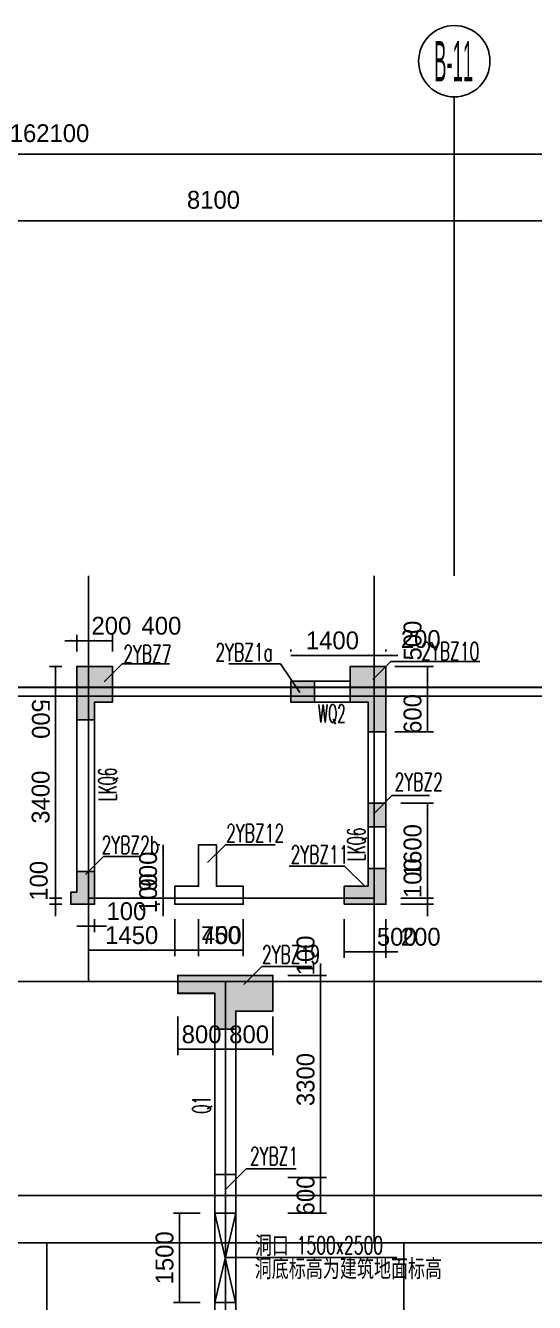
# Model space of a CAD drawing. Extents: x 387171 to 699106, y 11966 to 245688.
# Drawn here: x 547748 to 556306, y 222037 to 243519 of the extents above; entities that cross this region are included whole.
import ezdxf

# ---------------------------------------------------------------- set-up
doc = ezdxf.new("R2010")
doc.units = 0
doc.header["$LTSCALE"] = 100
doc.header["$MEASUREMENT"] = 0
for name, color, linetype in [('b边缘构件', 235, 'Continuous'), ('DOTE', 253, 'Continuous'), ('L-AXIS', 3, 'Continuous'), ('Q-TEXT', 2, 'Continuous'), ('wall-主楼', 2, 'Continuous'), ('wall-开洞', 5, 'Continuous'), ('Y阴影', 254, 'Continuous'), ('剪力墙开洞', 5, 'Continuous'), ('小尺寸', 4, 'Continuous'), ('边缘构件标注', 1, 'Continuous')]:
    doc.layers.add(name, color=color, linetype=linetype)
doc.styles.add('hztxt', font='hztxt')
doc.styles.get("Standard").update_dxf_attribs({"font": 'standard'})
doc.dimstyles.get("Standard").update_dxf_attribs({"dimtxt": 300, "dimasz": 100, "dimexe": 100, "dimexo": 250, "dimgap": 100, "dimtad": 0, "dimtoh": 1, "dimdec": 0, "dimdsep": 46, "dimcen": 0.09, "dimclrt": 7, "dimadec": 0, "dimazin": 0, "dimtfac": 1, "dimtdec": 4, "dimtofl": 0, "dimtmove": 0, "dimatfit": 3, "dimfxl": 1, "dimtolj": 1, "dimtzin": 0, "dimarcsym": 0})

# ---------------------------------------------------------------- blocks, each defined once
blk = doc.blocks.new('*D397')
at = {"layer": 'L-AXIS', "color": 0, "linetype": 'ByBlock', "lineweight": -2}
for p, q in [((494858, 239398), (494858, 241456)), ((656958, 239398), (656958, 241456)), ((494858, 241356), (656958, 241356))]:
    blk.add_line(p, q, dxfattribs=at)
for points in [[(494858, 241356), (494958, 241372), (494958, 241339)], [(656958, 241356), (656858, 241339), (656858, 241372)]]:
    blk.add_solid(points, dxfattribs=at)
at = {"layer": 'L-AXIS', "color": 7, "linetype": 'Continuous', "lineweight": -2, "insert": (548151, 241706), "char_height": 300, "width": 1106.67, "attachment_point": 5, "style": 'hztxt'}
blk.add_mtext('162100', dxfattribs=at)
blk = doc.blocks.new('*D350')
at = {"layer": 'L-AXIS', "color": 0, "linetype": 'ByBlock', "lineweight": -2}
for p, q in [((554958, 239163), (554958, 240335)), ((554958, 240235), (563058, 240235)), ((563058, 239163), (563058, 240335))]:
    blk.add_line(p, q, dxfattribs=at)
for points in [[(554958, 240235), (555058, 240251), (555058, 240218)], [(563058, 240235), (562958, 240218), (562958, 240251)]]:
    blk.add_solid(points, dxfattribs=at)
at = {"layer": 'L-AXIS', "color": 7, "linetype": 'Continuous', "lineweight": -2, "insert": (559008, 240585), "char_height": 300, "width": 775, "attachment_point": 5, "style": 'hztxt'}
blk.add_mtext('8100', dxfattribs=at)
blk = doc.blocks.new('*D2929')
at = {"layer": 'L-AXIS', "color": 0, "linetype": 'ByBlock', "lineweight": -2}
for p, q in [((546858, 239163), (546858, 240335)), ((546858, 240235), (554958, 240235)), ((554958, 239163), (554958, 240335))]:
    blk.add_line(p, q, dxfattribs=at)
for points in [[(546858, 240235), (546958, 240251), (546958, 240218)], [(554958, 240235), (554858, 240218), (554858, 240251)]]:
    blk.add_solid(points, dxfattribs=at)
at = {"layer": 'L-AXIS', "color": 7, "linetype": 'Continuous', "lineweight": -2, "insert": (550908, 240585), "char_height": 300, "width": 775, "attachment_point": 5, "style": 'hztxt'}
blk.add_mtext('8100', dxfattribs=at)
blk = doc.blocks.new('_AXISO')
blk.add_circle((0, 0), 0.5)
blk = doc.blocks.new('*D2064')
at = {"layer": '小尺寸', "color": 0, "linetype": 'ByBlock', "lineweight": -2}
for p, q in [((550658, 228487), (550658, 227865)), ((551408, 228487), (551408, 227865)), ((551408, 227965), (550658, 227965))]:
    blk.add_line(p, q, dxfattribs=at)
for points in [[(550658, 227965), (550758, 227981), (550758, 227948)], [(551408, 227965), (551308, 227948), (551308, 227981)]]:
    blk.add_solid(points, dxfattribs=at)
at = {"layer": '小尺寸', "color": 7, "linetype": 'Continuous', "lineweight": -2, "insert": (551033, 228215), "char_height": 300, "width": 566.67, "attachment_point": 5, "rotation": 360, "style": 'hztxt'}
blk.add_mtext('750', dxfattribs=at)
blk = doc.blocks.new('*D1641')
at = {"layer": '小尺寸', "color": 0, "linetype": 'ByBlock', "lineweight": -2}
for p, q in [((550060, 228537), (550060, 229037)), ((550008, 228837), (549960, 228837)), ((550008, 228737), (549960, 228737))]:
    blk.add_line(p, q, dxfattribs=at)
for points in [[(550060, 228837), (550043, 228937), (550077, 228937)], [(550060, 228737), (550077, 228637), (550043, 228637)]]:
    blk.add_solid(points, dxfattribs=at)
at = {"layer": '小尺寸', "color": 7, "linetype": 'Continuous', "lineweight": -2, "insert": (549810, 228923), "char_height": 300, "width": 476.67, "attachment_point": 5, "rotation": 90, "style": 'hztxt'}
blk.add_mtext('100', dxfattribs=at)
blk = doc.blocks.new('*D1214')
at = {"layer": '小尺寸', "color": 0, "linetype": 'ByBlock', "lineweight": -2}
for p, q in [((550008, 229737), (549960, 229737)), ((550060, 228837), (550060, 229737)), ((550008, 228837), (549960, 228837))]:
    blk.add_line(p, q, dxfattribs=at)
for points in [[(550060, 229737), (550077, 229637), (550043, 229637)], [(550060, 228837), (550043, 228937), (550077, 228937)]]:
    blk.add_solid(points, dxfattribs=at)
at = {"layer": '小尺寸', "color": 7, "linetype": 'Continuous', "lineweight": -2, "insert": (549810, 229287), "char_height": 300, "width": 556.67, "attachment_point": 5, "rotation": 90, "style": 'hztxt'}
blk.add_mtext('900', dxfattribs=at)
blk = doc.blocks.new('*D236')
at = {"layer": '小尺寸', "color": 0, "linetype": 'ByBlock', "lineweight": -2}
for p, q in [((554508, 229037), (554508, 228537)), ((554058, 228837), (554608, 228837)), ((554058, 228737), (554608, 228737))]:
    blk.add_line(p, q, dxfattribs=at)
for points in [[(554508, 228837), (554491, 228937), (554525, 228937)], [(554508, 228737), (554525, 228637), (554491, 228637)]]:
    blk.add_solid(points, dxfattribs=at)
at = {"layer": '小尺寸', "color": 7, "linetype": 'Continuous', "lineweight": -2, "insert": (554258, 229175), "char_height": 300, "width": 476.67, "attachment_point": 5, "rotation": 90, "style": 'hztxt'}
blk.add_mtext('100', dxfattribs=at)
blk = doc.blocks.new('*D2822')
at = {"layer": '小尺寸', "color": 0, "linetype": 'ByBlock', "lineweight": -2}
for p, q in [((553108, 228487), (553108, 227837)), ((553608, 228487), (553608, 227837)), ((553108, 227937), (553608, 227937))]:
    blk.add_line(p, q, dxfattribs=at)
for points in [[(553108, 227937), (553208, 227954), (553208, 227920)], [(553608, 227937), (553508, 227920), (553508, 227954)]]:
    blk.add_solid(points, dxfattribs=at)
at = {"layer": '小尺寸', "color": 7, "linetype": 'Continuous', "lineweight": -2, "insert": (553991, 228187), "char_height": 300, "width": 566.67, "attachment_point": 5, "style": 'hztxt'}
blk.add_mtext('500', dxfattribs=at)
blk = doc.blocks.new('*D2396')
at = {"layer": '小尺寸', "color": 0, "linetype": 'ByBlock', "lineweight": -2}
for p, q in [((553608, 228487), (553608, 227837)), ((553808, 228487), (553808, 227837)), ((553408, 227937), (554008, 227937))]:
    blk.add_line(p, q, dxfattribs=at)
for points in [[(553608, 227937), (553508, 227920), (553508, 227954)], [(553808, 227937), (553908, 227954), (553908, 227920)]]:
    blk.add_solid(points, dxfattribs=at)
at = {"layer": '小尺寸', "color": 7, "linetype": 'Continuous', "lineweight": -2, "insert": (554393, 228187), "char_height": 300, "width": 566.67, "attachment_point": 5, "style": 'hztxt'}
blk.add_mtext('200', dxfattribs=at)
blk = doc.blocks.new('*D2357')
at = {"layer": '小尺寸', "color": 0, "linetype": 'ByBlock', "lineweight": -2}
for p, q in [((548608, 228368), (549108, 228368)), ((548808, 228487), (548808, 228268)), ((548908, 228487), (548908, 228268))]:
    blk.add_line(p, q, dxfattribs=at)
for points in [[(548808, 228368), (548708, 228352), (548708, 228385)], [(548908, 228368), (549008, 228385), (549008, 228352)]]:
    blk.add_solid(points, dxfattribs=at)
at = {"layer": '小尺寸', "color": 7, "linetype": 'Continuous', "lineweight": -2, "insert": (549444, 228618), "char_height": 300, "width": 476.67, "attachment_point": 5, "style": 'hztxt'}
blk.add_mtext('100', dxfattribs=at)
blk = doc.blocks.new('*D1878')
at = {"layer": '小尺寸', "color": 0, "linetype": 'ByBlock', "lineweight": -2}
for p, q in [((548253, 228537), (548253, 229037)), ((548358, 228837), (548153, 228837)), ((548358, 228737), (548153, 228737))]:
    blk.add_line(p, q, dxfattribs=at)
for points in [[(548253, 228837), (548236, 228937), (548270, 228937)], [(548253, 228737), (548270, 228637), (548236, 228637)]]:
    blk.add_solid(points, dxfattribs=at)
at = {"layer": '小尺寸', "color": 7, "linetype": 'Continuous', "lineweight": -2, "insert": (547971, 229130), "char_height": 300, "width": 476.67, "attachment_point": 5, "rotation": 90, "style": 'hztxt'}
blk.add_mtext('100', dxfattribs=at)
blk = doc.blocks.new('*D1471')
at = {"layer": '小尺寸', "color": 0, "linetype": 'ByBlock', "lineweight": -2}
for p, q in [((548358, 232237), (548153, 232237)), ((548253, 228837), (548253, 232237)), ((548358, 228837), (548153, 228837))]:
    blk.add_line(p, q, dxfattribs=at)
for points in [[(548253, 232237), (548270, 232137), (548236, 232137)], [(548253, 228837), (548236, 228937), (548270, 228937)]]:
    blk.add_solid(points, dxfattribs=at)
at = {"layer": '小尺寸', "color": 7, "linetype": 'Continuous', "lineweight": -2, "insert": (548003, 230537), "char_height": 300, "width": 785, "attachment_point": 5, "rotation": 90, "style": 'hztxt'}
blk.add_mtext('3400', dxfattribs=at)
blk = doc.blocks.new('*D1391')
at = {"layer": '小尺寸', "color": 0, "linetype": 'ByBlock', "lineweight": -2}
for p, q in [((550308, 226846), (550308, 226196)), ((551108, 226846), (551108, 226196)), ((550308, 226296), (551108, 226296))]:
    blk.add_line(p, q, dxfattribs=at)
for points in [[(550308, 226296), (550408, 226313), (550408, 226280)], [(551108, 226296), (551008, 226280), (551008, 226313)]]:
    blk.add_solid(points, dxfattribs=at)
at = {"layer": '小尺寸', "color": 7, "linetype": 'Continuous', "lineweight": -2, "insert": (550708, 226546), "char_height": 300, "width": 566.67, "attachment_point": 5, "style": 'hztxt'}
blk.add_mtext('800', dxfattribs=at)
blk = doc.blocks.new('*D964')
at = {"layer": '小尺寸', "color": 0, "linetype": 'ByBlock', "lineweight": -2}
for p, q in [((551108, 226846), (551108, 226196)), ((551908, 226846), (551908, 226196)), ((551108, 226296), (551908, 226296))]:
    blk.add_line(p, q, dxfattribs=at)
for points in [[(551108, 226296), (551208, 226313), (551208, 226280)], [(551908, 226296), (551808, 226280), (551808, 226313)]]:
    blk.add_solid(points, dxfattribs=at)
at = {"layer": '小尺寸', "color": 7, "linetype": 'Continuous', "lineweight": -2, "insert": (551508, 226546), "char_height": 300, "width": 566.67, "attachment_point": 5, "style": 'hztxt'}
blk.add_mtext('800', dxfattribs=at)
blk = doc.blocks.new('*D516')
at = {"layer": '小尺寸', "color": 0, "linetype": 'ByBlock', "lineweight": -2}
for p, q in [((552158, 224137), (552808, 224137)), ((552708, 223537), (552708, 224137)), ((552158, 223537), (552808, 223537))]:
    blk.add_line(p, q, dxfattribs=at)
for points in [[(552708, 224137), (552725, 224037), (552691, 224037)], [(552708, 223537), (552691, 223637), (552725, 223637)]]:
    blk.add_solid(points, dxfattribs=at)
at = {"layer": '小尺寸', "color": 7, "linetype": 'Continuous', "lineweight": -2, "insert": (552458, 223837), "char_height": 300, "width": 556.67, "attachment_point": 5, "rotation": 90, "style": 'hztxt'}
blk.add_mtext('600', dxfattribs=at)
blk = doc.blocks.new('*D481')
at = {"layer": '小尺寸', "color": 0, "linetype": 'ByBlock', "lineweight": -2}
for p, q in [((552158, 227437), (552808, 227437)), ((552708, 224137), (552708, 227437)), ((552158, 224137), (552808, 224137))]:
    blk.add_line(p, q, dxfattribs=at)
for points in [[(552708, 227437), (552725, 227337), (552691, 227337)], [(552708, 224137), (552691, 224237), (552725, 224237)]]:
    blk.add_solid(points, dxfattribs=at)
at = {"layer": '小尺寸', "color": 7, "linetype": 'Continuous', "lineweight": -2, "insert": (552458, 225787), "char_height": 300, "width": 780, "attachment_point": 5, "rotation": 90, "style": 'hztxt'}
blk.add_mtext('3300', dxfattribs=at)
blk = doc.blocks.new('*D2132')
at = {"layer": '小尺寸', "color": 0, "linetype": 'ByBlock', "lineweight": -2}
for p, q in [((552208, 232988), (552208, 233023)), ((552208, 232923), (553608, 232922)), ((553608, 232987), (553608, 233022))]:
    blk.add_line(p, q, dxfattribs=at)
for points in [[(552208, 232923), (552308, 232940), (552308, 232907)], [(553608, 232922), (553508, 232906), (553508, 232939)]]:
    blk.add_solid(points, dxfattribs=at)
at = {"layer": '小尺寸', "color": 7, "linetype": 'Continuous', "lineweight": -2, "insert": (552908, 233173), "char_height": 300, "width": 695, "attachment_point": 5, "rotation": 359.9591, "style": 'hztxt'}
blk.add_mtext('1400', dxfattribs=at)
blk = doc.blocks.new('*D1668')
at = {"layer": '小尺寸', "color": 0, "linetype": 'ByBlock', "lineweight": -2}
for p, q in [((553408, 232923), (554008, 232923)), ((553608, 232987), (553608, 233023)), ((553808, 232987), (553808, 233023))]:
    blk.add_line(p, q, dxfattribs=at)
for points in [[(553608, 232923), (553508, 232906), (553508, 232939)], [(553808, 232923), (553908, 232939), (553908, 232906)]]:
    blk.add_solid(points, dxfattribs=at)
at = {"layer": '小尺寸', "color": 7, "linetype": 'Continuous', "lineweight": -2, "insert": (554393, 233196), "char_height": 300, "width": 566.67, "attachment_point": 5, "style": 'hztxt'}
blk.add_mtext('200', dxfattribs=at)
blk = doc.blocks.new('*D1254')
at = {"layer": '小尺寸', "color": 0, "linetype": 'ByBlock', "lineweight": -2}
for p, q in [((553958, 232237), (554608, 232237)), ((554508, 231637), (554508, 232237)), ((553958, 231637), (554608, 231637))]:
    blk.add_line(p, q, dxfattribs=at)
for points in [[(554508, 232237), (554525, 232137), (554491, 232137)], [(554508, 231637), (554491, 231737), (554525, 231737)]]:
    blk.add_solid(points, dxfattribs=at)
at = {"layer": '小尺寸', "color": 7, "linetype": 'Continuous', "lineweight": -2, "insert": (554258, 231937), "char_height": 300, "width": 556.67, "attachment_point": 5, "rotation": 90, "style": 'hztxt'}
blk.add_mtext('600', dxfattribs=at)
blk = doc.blocks.new('*D1162')
at = {"layer": '小尺寸', "color": 0, "linetype": 'ByBlock', "lineweight": -2}
for p, q in [((553958, 232737), (554608, 232737)), ((554508, 232237), (554508, 232737)), ((553958, 232237), (554608, 232237))]:
    blk.add_line(p, q, dxfattribs=at)
for points in [[(554508, 232737), (554525, 232637), (554491, 232637)], [(554508, 232237), (554491, 232337), (554525, 232337)]]:
    blk.add_solid(points, dxfattribs=at)
at = {"layer": '小尺寸', "color": 7, "linetype": 'Continuous', "lineweight": -2, "insert": (554258, 233172), "char_height": 300, "width": 566.67, "attachment_point": 5, "rotation": 90, "style": 'hztxt'}
blk.add_mtext('500', dxfattribs=at)
blk = doc.blocks.new('*D2066')
at = {"layer": '小尺寸', "color": 0, "linetype": 'ByBlock', "lineweight": -2}
for p, q in [((548358, 232737), (548153, 232737)), ((548253, 232237), (548253, 232737)), ((548358, 232237), (548153, 232237))]:
    blk.add_line(p, q, dxfattribs=at)
for points in [[(548253, 232737), (548270, 232637), (548236, 232637)], [(548253, 232237), (548236, 232337), (548270, 232337)]]:
    blk.add_solid(points, dxfattribs=at)
at = {"layer": '小尺寸', "color": 7, "linetype": 'Continuous', "lineweight": -2, "insert": (548003, 231853), "char_height": 300, "width": 566.67, "attachment_point": 5, "rotation": 270, "style": 'hztxt'}
blk.add_mtext('500', dxfattribs=at)
blk = doc.blocks.new('*D2859')
at = {"layer": '小尺寸', "color": 0, "linetype": 'ByBlock', "lineweight": -2}
for p, q in [((548408, 233170), (549008, 233170)), ((548608, 232988), (548608, 233270)), ((548808, 232988), (548808, 233270))]:
    blk.add_line(p, q, dxfattribs=at)
for points in [[(548608, 233170), (548508, 233153), (548508, 233187)], [(548808, 233170), (548908, 233187), (548908, 233153)]]:
    blk.add_solid(points, dxfattribs=at)
at = {"layer": '小尺寸', "color": 7, "linetype": 'Continuous', "lineweight": -2, "insert": (549191, 233420), "char_height": 300, "width": 566.67, "attachment_point": 5, "rotation": 360, "style": 'hztxt'}
blk.add_mtext('200', dxfattribs=at)
blk = doc.blocks.new('*D2804')
at = {"layer": '小尺寸', "color": 0, "linetype": 'ByBlock', "lineweight": -2}
for p, q in [((548808, 232988), (548808, 233270)), ((548808, 233170), (549208, 233170)), ((549208, 232988), (549208, 233270))]:
    blk.add_line(p, q, dxfattribs=at)
for points in [[(548808, 233170), (548908, 233187), (548908, 233153)], [(549208, 233170), (549108, 233153), (549108, 233187)]]:
    blk.add_solid(points, dxfattribs=at)
at = {"layer": '小尺寸', "color": 7, "linetype": 'Continuous', "lineweight": -2, "insert": (550033, 233420), "char_height": 300, "width": 576.67, "attachment_point": 5, "rotation": 360, "style": 'hztxt'}
blk.add_mtext('400', dxfattribs=at)
blk = doc.blocks.new('*D2409')
at = {"layer": '小尺寸', "color": 0, "linetype": 'ByBlock', "lineweight": -2}
for p, q in [((548808, 228487), (548808, 227865)), ((550258, 228487), (550258, 227865)), ((548808, 227965), (550258, 227965))]:
    blk.add_line(p, q, dxfattribs=at)
for points in [[(548808, 227965), (548908, 227981), (548908, 227948)], [(550258, 227965), (550158, 227948), (550158, 227981)]]:
    blk.add_solid(points, dxfattribs=at)
at = {"layer": '小尺寸', "color": 7, "linetype": 'Continuous', "lineweight": -2, "insert": (549533, 228215), "char_height": 300, "width": 695, "attachment_point": 5, "rotation": 360, "style": 'hztxt'}
blk.add_mtext('1450', dxfattribs=at)
blk = doc.blocks.new('*D1483')
at = {"layer": '小尺寸', "color": 0, "linetype": 'ByBlock', "lineweight": -2}
for p, q in [((552708, 227237), (552708, 227737)), ((552158, 227537), (552808, 227537)), ((552158, 227437), (552808, 227437))]:
    blk.add_line(p, q, dxfattribs=at)
for points in [[(552708, 227537), (552691, 227637), (552725, 227637)], [(552708, 227437), (552725, 227337), (552691, 227337)]]:
    blk.add_solid(points, dxfattribs=at)
at = {"layer": '小尺寸', "color": 7, "linetype": 'Continuous', "lineweight": -2, "insert": (552458, 227875), "char_height": 300, "width": 476.67, "attachment_point": 5, "rotation": 90, "style": 'hztxt'}
blk.add_mtext('100', dxfattribs=at)
blk = doc.blocks.new('*D1424')
at = {"layer": '小尺寸', "color": 0, "linetype": 'ByBlock', "lineweight": -2}
for p, q in [((550258, 228487), (550258, 227865)), ((550658, 228487), (550658, 227865)), ((550658, 227965), (550258, 227965))]:
    blk.add_line(p, q, dxfattribs=at)
for points in [[(550258, 227965), (550358, 227981), (550358, 227948)], [(550658, 227965), (550558, 227948), (550558, 227981)]]:
    blk.add_solid(points, dxfattribs=at)
at = {"layer": '小尺寸', "color": 7, "linetype": 'Continuous', "lineweight": -2, "insert": (551046, 228215), "char_height": 300, "width": 576.67, "attachment_point": 5, "rotation": 360, "style": 'hztxt'}
blk.add_mtext('400', dxfattribs=at)
blk = doc.blocks.new('*D839')
at = {"layer": '小尺寸', "color": 0, "linetype": 'ByBlock', "lineweight": -2}
for p, q in [((554058, 230438), (554608, 230438)), ((554508, 230438), (554508, 228838)), ((554058, 228838), (554608, 228838))]:
    blk.add_line(p, q, dxfattribs=at)
for points in [[(554508, 230438), (554525, 230338), (554491, 230338)], [(554508, 228838), (554491, 228938), (554525, 228938)]]:
    blk.add_solid(points, dxfattribs=at)
at = {"layer": '小尺寸', "color": 7, "linetype": 'Continuous', "lineweight": -2, "insert": (554258, 229638), "char_height": 300, "width": 685, "attachment_point": 5, "rotation": 90, "style": 'hztxt'}
blk.add_mtext('1600', dxfattribs=at)
blk = doc.blocks.new('*D1000')
at = {"layer": '小尺寸', "color": 0, "linetype": 'ByBlock', "lineweight": -2}
for p, q in [((550683, 223538), (550236, 223538)), ((550336, 223538), (550336, 222038)), ((550683, 222038), (550236, 222038))]:
    blk.add_line(p, q, dxfattribs=at)
for points in [[(550336, 223538), (550352, 223438), (550319, 223438)], [(550336, 222038), (550319, 222138), (550352, 222138)]]:
    blk.add_solid(points, dxfattribs=at)
at = {"layer": '小尺寸', "color": 7, "linetype": 'Continuous', "lineweight": -2, "insert": (550086, 222788), "char_height": 300, "width": 690, "attachment_point": 5, "rotation": 90, "style": 'hztxt'}
blk.add_mtext('1500', dxfattribs=at)

msp = doc.modelspace()

# ---------------------------------------------------------------- hatches: boundary and pattern name
at = {"layer": 'Y阴影'}
for points in [[(548608.1, 232737.9), (549208.1, 232737.9), (549208.1, 232136.9), (548908.1, 232136.9), (548908.1, 231836.9), (548608.1, 231836.9)], [(553208.1, 232136.9), (553208.1, 232736.9), (553808.1, 232736.9), (553808.1, 231636.8), (553508.1, 231636.8), (553508.1, 232136.9)], [(552208.1, 232487.9), (552208.1, 232136.9), (552608.1, 232136.9), (552608.1, 232487.9)], [(553508.1, 230036.8), (553808.1, 230036.8), (553808.1, 230436.8), (553508.1, 230436.8)], [(548608.1, 228936.9), (548508.1, 228936.9), (548508.1, 228736.9), (548908.1, 228736.9), (548908.1, 229286.9), (548608.1, 229286.9)], [(553508.1, 229336.9), (553808.1, 229336.9), (553808.1, 228736.9), (553108.1, 228736.9), (553108.1, 229037.9), (553508.1, 229037.9)], [(550308.1, 227236.9), (550933.1, 227236.9), (550933.1, 226636.9), (551283.1, 226636.9), (551283.1, 226937.9), (551908.1, 226937.9), (551908.1, 227536.9), (550308.1, 227536.9)]]:
    msp.add_hatch(color=256, dxfattribs=at).paths.add_polyline_path(points, flags=0)
h = msp.add_hatch(dxfattribs=at)
h.set_pattern_fill('ANSI31', color=256, scale=25, style=0)
h.set_pattern_definition([])
h.paths.add_polyline_path([(550958.1, 229736.8), (550958.1, 229037.9), (551408.1, 229037.9), (551408.1, 228736.9), (550958.1, 228736.9), (550258.1, 228736.9), (550258.1, 229037.9), (550658.1, 229037.9), (550658.1, 229736.8)], flags=0)
h = msp.add_hatch(dxfattribs=at)
h.set_pattern_fill('ANSI31', color=256, scale=25, style=0)
h.set_pattern_definition([])
h.paths.add_polyline_path([(550933.1, 224187.2), (550933.1, 223536.9), (551283.1, 223536.9), (551283.1, 224187.2)], flags=0)

# ---------------------------------------------------------------- linework, layer by layer
at = {"color": 6, "lineweight": 30}
msp.add_lwpolyline([(476181.3, 232428.8), (494258.1, 233154.4), (494258.1, 231537.9), (540808.1, 231537.9), (540808.1, 232387.9), (590208.1, 232387.9), (590208.1, 232187.9), (593108.1, 232187.9), (593108.1, 230737.9), (608058.1, 230737.9), (608058.1, 231687.9), (648158.1, 231687.9), (648158.1, 230737.9), (657058.1, 230737.9), (657158.1, 196187.9), (658248.2, 196187.9), (663075.9, 83077.9), (659946, 47787.8), (654318.1, 48286.9), (653832.2, 42808.4), (496133.5, 56794.9), (482757.4, 68610.1), (476181.3, 232428.8)], dxfattribs=at)
at = {"layer": 'b边缘构件'}
for points in [[(548608.1, 232737.9), (549208.1, 232737.9), (549208.1, 232136.9), (548908.1, 232136.9), (548908.1, 231836.9), (548608.1, 231836.9), (548608.1, 232737.9)], [(553208.1, 232136.9), (553208.1, 232736.9), (553808.1, 232736.9), (553808.1, 231636.8), (553508.1, 231636.8), (553508.1, 232136.9), (553208.1, 232136.9)], [(552208.1, 232487.9), (552208.1, 232136.9), (552608.1, 232136.9), (552608.1, 232487.9), (552208.1, 232487.9)], [(553508.1, 230036.8), (553808.1, 230036.8), (553808.1, 230436.8), (553508.1, 230436.8), (553508.1, 230036.8)], [(548608.1, 228936.9), (548508.1, 228936.9), (548508.1, 228736.9), (548908.1, 228736.9), (548908.1, 229286.9), (548608.1, 229286.9), (548608.1, 228936.9)], [(550308.1, 227236.9), (550933.1, 227236.9), (550933.1, 226636.9), (551283.1, 226636.9), (551283.1, 226937.9), (551908.1, 226937.9), (551908.1, 227536.9), (550308.1, 227536.9), (550308.1, 227236.9)], [(550933.1, 224187.2), (550933.1, 223536.9), (551283.1, 223536.9), (551283.1, 224187.2), (550933.1, 224187.2)]]:
    msp.add_lwpolyline(points, dxfattribs=at)
for points in [[(550958.1, 229736.8), (550958.1, 229037.9), (551408.1, 229037.9), (551408.1, 228736.9), (550958.1, 228736.9), (550258.1, 228736.9), (550258.1, 229037.9), (550658.1, 229037.9), (550658.1, 229736.8)], [(553508.1, 229336.9), (553808.1, 229336.9), (553808.1, 228736.9), (553108.1, 228736.9), (553108.1, 229037.9), (553508.1, 229037.9)]]:
    msp.add_lwpolyline(points, close=True, dxfattribs=at)
at = {"layer": 'DOTE'}
for p, q in [((554958.1, 238913.1), (554958.1, 234260.7)), ((548808.1, 234260.7), (548808.1, 227437.9)), ((553608.1, 234260.7), (553608.1, 223037.9)), ((538758.1, 232237.9), (590108.1, 232237.9)), ((548808.1, 228837.9), (553608.1, 228837.9)), ((539629.1, 227437.9), (590108.1, 227437.9)), ((551108.1, 227437.9), (551108.1, 210429.3)), ((539629.1, 223837.9), (599108.1, 223837.9)), ((539629.1, 223037.9), (585908.1, 223037.9)), ((548108.1, 223037.9), (548108.1, 210429.3)), ((554108.1, 223037.9), (554108.1, 210429.3))]:
    msp.add_line(p, q, dxfattribs=at)
at = {"layer": 'L-AXIS'}
msp.add_line((554958.1, 242318.6), (554958.1, 238913.1), dxfattribs=at)
msp.add_line((554958.1, 242318.6), (554958.1, 238913.1), dxfattribs=at)
msp.add_line((554958.1, 242318.6), (554958.1, 238913.1), dxfattribs=at)
at = {"layer": 'wall-主楼'}
for points in [[(549208.1, 232137.9), (548908.1, 232137.9), (548908.1, 228737.9), (548507.8, 228737.9), (548507.8, 228937.9), (548608.1, 228937.9), (548608.1, 232737.9), (549208.1, 232737.9)], [(553508.1, 231637.9), (553808.1, 231637.9), (553808.1, 232737.9), (553208.1, 232737.9), (553208.1, 232487.9), (552208.1, 232487.9), (552208.1, 232137.9), (553508.1, 232137.9)], [(553508.1, 231637.9), (553808.1, 231637.9), (553808.1, 230437.9), (553508.1, 230437.9)], [(553808.1, 230437.9), (553508.1, 230437.9), (553508.1, 229037.9), (553108.1, 229037.9), (553108.1, 228737.9), (553808.1, 228737.9)], [(550257.8, 229037.9), (550257.8, 228737.9), (551407.8, 228737.9), (551407.8, 229037.9), (550958.1, 229037.9), (550958.1, 229737.9), (550658.1, 229737.9), (550658.1, 229037.9)], [(551908.1, 226937.9), (551908.1, 227537.9), (550308.1, 227537.9), (550308.1, 227237.9), (550933.1, 227237.9), (550933.1, 223537.9), (551283.1, 223537.9), (551283.1, 226937.9)], [(551283.1, 219937.9), (551283.1, 218737.9), (551707.8, 218737.9), (551707.8, 218437.9), (550507.8, 218437.9), (550507.8, 218737.9), (550933.1, 218737.9), (550933.1, 219937.9), (550608.1, 219937.9), (550608.1, 220237.9), (550933.1, 220237.9), (550933.1, 222037.9), (551283.1, 222037.9), (551283.1, 220237.9), (551608.1, 220237.9), (551608.1, 219937.9)]]:
    msp.add_lwpolyline(points, close=True, dxfattribs=at)
at = {"layer": 'wall-开洞'}
for p, q in [((550933.1, 222036.9), (550933.1, 223536.9)), ((551283.1, 223536.9), (550933.1, 222037.9)), ((550933.1, 223536.9), (551285.1, 222014.2)), ((551283.1, 222036.9), (551283.1, 223536.9))]:
    msp.add_line(p, q, dxfattribs=at)
msp.add_lwpolyline([(550933.1, 223537.9), (551283.1, 223537.9), (551283.1, 222037.9), (550933.1, 222037.9)], close=True, dxfattribs=at)
at = {"layer": '剪力墙开洞'}
msp.add_line((553994.1, 222793.7), (551109.5, 222793.7), dxfattribs=at)
at = {"layer": '边缘构件标注', "color": 200}
for p, q in [((549070.9, 232478.4), (549370.9, 232778.4)), ((550168.7, 232778.4), (549370.9, 232778.4)), ((552180.2, 229376.8), (553112.8, 229376.8)), ((553451.7, 229037.9), (553112.8, 229376.8))]:
    msp.add_line(p, q, dxfattribs=at)
for points in [[(552358.5, 232298), (552034, 232778.5), (551165.1, 232778.5)], [(553589.2, 232517.7), (553889.2, 232817.7), (555388.8, 232817.7)], [(553609, 230263.5), (553909, 230563.5), (554539, 230563.5)], [(550808.1, 229436.8), (551108.1, 229736.8), (551948.1, 229736.8)], [(548758.1, 229236.9), (549058.1, 229536.9), (549688.1, 229536.9)], [(551420.6, 227386.9), (551720.6, 227686.9), (552560.6, 227686.9)], [(551108.1, 223936.9), (551458.1, 224286.9), (552298.1, 224286.9)]]:
    msp.add_lwpolyline(points, dxfattribs=at)

# ---------------------------------------------------------------- block references
at = {"layer": 'L-AXIS'}
ref = msp.add_blockref('_AXISO', (554958.1, 242918.6), dxfattribs=dict(at, xscale=1199.999999999997, yscale=1200, rotation=359.9996457873818))
ref.add_attrib('A', 'B-11', (554618.7, 242579.2), dxfattribs={"height": 678.82, "style": 'hztxt', "width": 0.342105})

# ---------------------------------------------------------------- texts
at = {"layer": 'Q-TEXT', "color": 3, "width": 0.6}
for s, rotation, p in [('WQ2', 360, (552666.8, 231795.3)), ('LKQ6', 90, (549275.2, 230469.1)), ('LKQ6', 90, (553459.2, 229461.1)), ('Q1', 90, (550857.4, 225212.7))]:
    msp.add_text(s, height=300, rotation=rotation, dxfattribs=at).set_placement(p)
at = {"layer": '剪力墙开洞', "width": 0.7}
for s, p in [('洞口 1500x2500', (551604.2, 222849.3)), ('洞底标高为建筑地面标高', (551601.1, 222460.7))]:
    msp.add_text(s, height=300, dxfattribs=at).set_placement(p)
at = {"layer": '边缘构件标注', "color": 200, "width": 0.7}
for s, p in [('2YBZ7', (549390.7, 232794.6)), ('2YBZ10', (554402.3, 232843.9)), ('2YBZ2', (553953.4, 230642.2)), ('2YBZ12', (551120.9, 229781.4)), ('2YBZ2b', (549026.7, 229584.2)), ('2YBZ11', (552204.5, 229422.4)), ('2YBZ19', (551723.6, 227740.1)), ('2YBZ1', (551521.2, 224349.3))]:
    msp.add_text(s, height=300, rotation=360, dxfattribs=at).set_placement(p)
msp.add_text('2YBZ1a', height=300, dxfattribs=at).set_placement((550940.4, 232824.9))

# ---------------------------------------------------------------- dimensions: what is measured, and where the dimension line sits
at = {"layer": 'L-AXIS'}
for base, p1, p2, picture, middle in [((656958.1, 241355.5), (494858.1, 239148.3), (656958.1, 239148.3), '*D397', (548150.6, 241705.5)), ((554958.1, 240234.6), (546858.1, 238913.1), (554958.1, 238913.1), '*D2929', (550908.1, 240584.6)), ((563058.1, 240234.6), (554958.1, 238913.1), (563058.1, 238913.1), '*D350', (559008.1, 240584.6))]:
    dim = msp.add_linear_dim(base=base, p1=p1, p2=p2, dimstyle='Standard', dxfattribs=at)
    dim.commit()
    dim.dimension.update_dxf_attribs({"geometry": picture, "text_midpoint": middle})
at = {"layer": '小尺寸'}
for base, p1, p2, angle, picture, middle in [((548808.1, 233169.9), (548608.1, 232737.9), (548808.1, 232737.9), 360, '*D2859', (548708.1, 233419.9)), ((549208.1, 233169.9), (548808.1, 232737.9), (549208.1, 232737.9), 360, '*D2804', (549444.2, 233419.9)), ((554508.1, 228837.9), (553808.1, 230437.8), (553808.1, 228837.9), 90, '*D839', (554258.1, 229637.9)), ((550060.1, 229736.8), (550258.1, 228836.6), (550258.1, 229736.8), 90, '*D1214', (549810.1, 229286.7)), ((550060.1, 228836.6), (550258.1, 228736.9), (550258.1, 228836.6), 90, '*D1641', (549810.1, 228535)), ((550258.1, 227964.6), (548808.1, 228736.9), (550258.1, 228736.9), 360, '*D2409', (549533.1, 228214.6)), ((550258.1, 227964.6), (550658.1, 228736.9), (550258.1, 228736.9), 180, '*D1424', (550458.1, 228214.6)), ((550658.1, 227964.6), (551408.1, 228736.9), (550658.1, 228736.9), 180, '*D2064', (551033.1, 228214.6)), ((550335.7, 222037.9), (550933.1, 223537.9), (550933.1, 222037.9), 90, '*D1000', (550085.7, 222787.9))]:
    dim = msp.add_linear_dim(base=base, p1=p1, p2=p2, angle=angle, dimstyle='Standard', dxfattribs=at)
    dim.commit()
    dim.dimension.update_dxf_attribs({"geometry": picture, "text_midpoint": middle})
for p1, p2, distance, picture, middle in [((552208.1, 232737.9), (553608.1, 232736.9), 185.5, '*D2132', (552908.4, 233173)), ((553608.1, 232736.9), (553808.1, 232736.9), 185.6, '*D1668', (553910, 233196.3)), ((553708.1, 232236.6), (553708.1, 232736.9), -800, '*D1162', (554258.1, 232538.9)), ((548608.1, 232236.6), (548608.1, 232736.9), 355.1, '*D2066', (548003, 232486.8)), ((548608.1, 228836.6), (548608.1, 232236.6), 355.1, '*D1471', (548003, 230536.6)), ((553708.1, 231636.8), (553708.1, 232236.6), -800, '*D1254', (554258.1, 231936.7)), ((548608.1, 228736.9), (548608.1, 228836.6), 355.1, '*D1878', (547970.7, 228741.5)), ((553808.1, 228836.6), (553808.1, 228736.9), 700, '*D236', (554258.1, 228786.8)), ((548808.1, 228736.9), (548908.1, 228736.9), -368.5, '*D2357', (549055.2, 228618.4)), ((553108.1, 228736.9), (553608.1, 228736.9), -800, '*D2822', (553358.1, 228186.9)), ((553608.1, 228736.9), (553808.1, 228736.9), -800, '*D2396', (553910, 228186.9)), ((551908.1, 227436.6), (551908.1, 227536.9), -800, '*D1483', (552458.1, 227486.8)), ((551908.1, 224136.6), (551908.1, 227436.6), -800, '*D481', (552458.1, 225786.6)), ((550308.1, 227096.3), (551108.1, 227096.3), -800, '*D1391', (550708.1, 226546.3)), ((551108.1, 227096.3), (551908.1, 227096.3), -800, '*D964', (551508.1, 226546.3)), ((551908.1, 223536.9), (551908.1, 224136.6), -800, '*D516', (552458.1, 223836.8))]:
    dim = msp.add_aligned_dim(p1=p1, p2=p2, distance=distance, dimstyle='Standard', dxfattribs=at)
    dim.commit()
    dim.dimension.update_dxf_attribs({"geometry": picture, "text_midpoint": middle})

doc.saveas('drawing.dxf')
